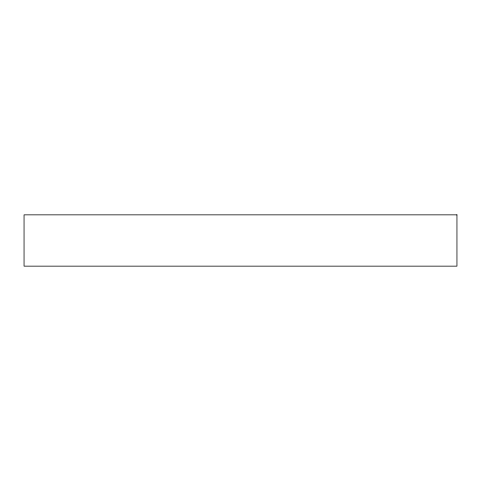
<?xml version="1.0" encoding="UTF-8"?>
<svg xmlns="http://www.w3.org/2000/svg" width="481" height="481" viewBox="0 0 481 481"><rect width="100%" height="100%" fill="white"/><g stroke="black" fill="none" stroke-linecap="round" stroke-linejoin="round"><path stroke-width="0.72" d="M456.95 214.851L24.05 214.851L24.05 266.149L456.95 266.149L456.95 214.851"/></g></svg>
